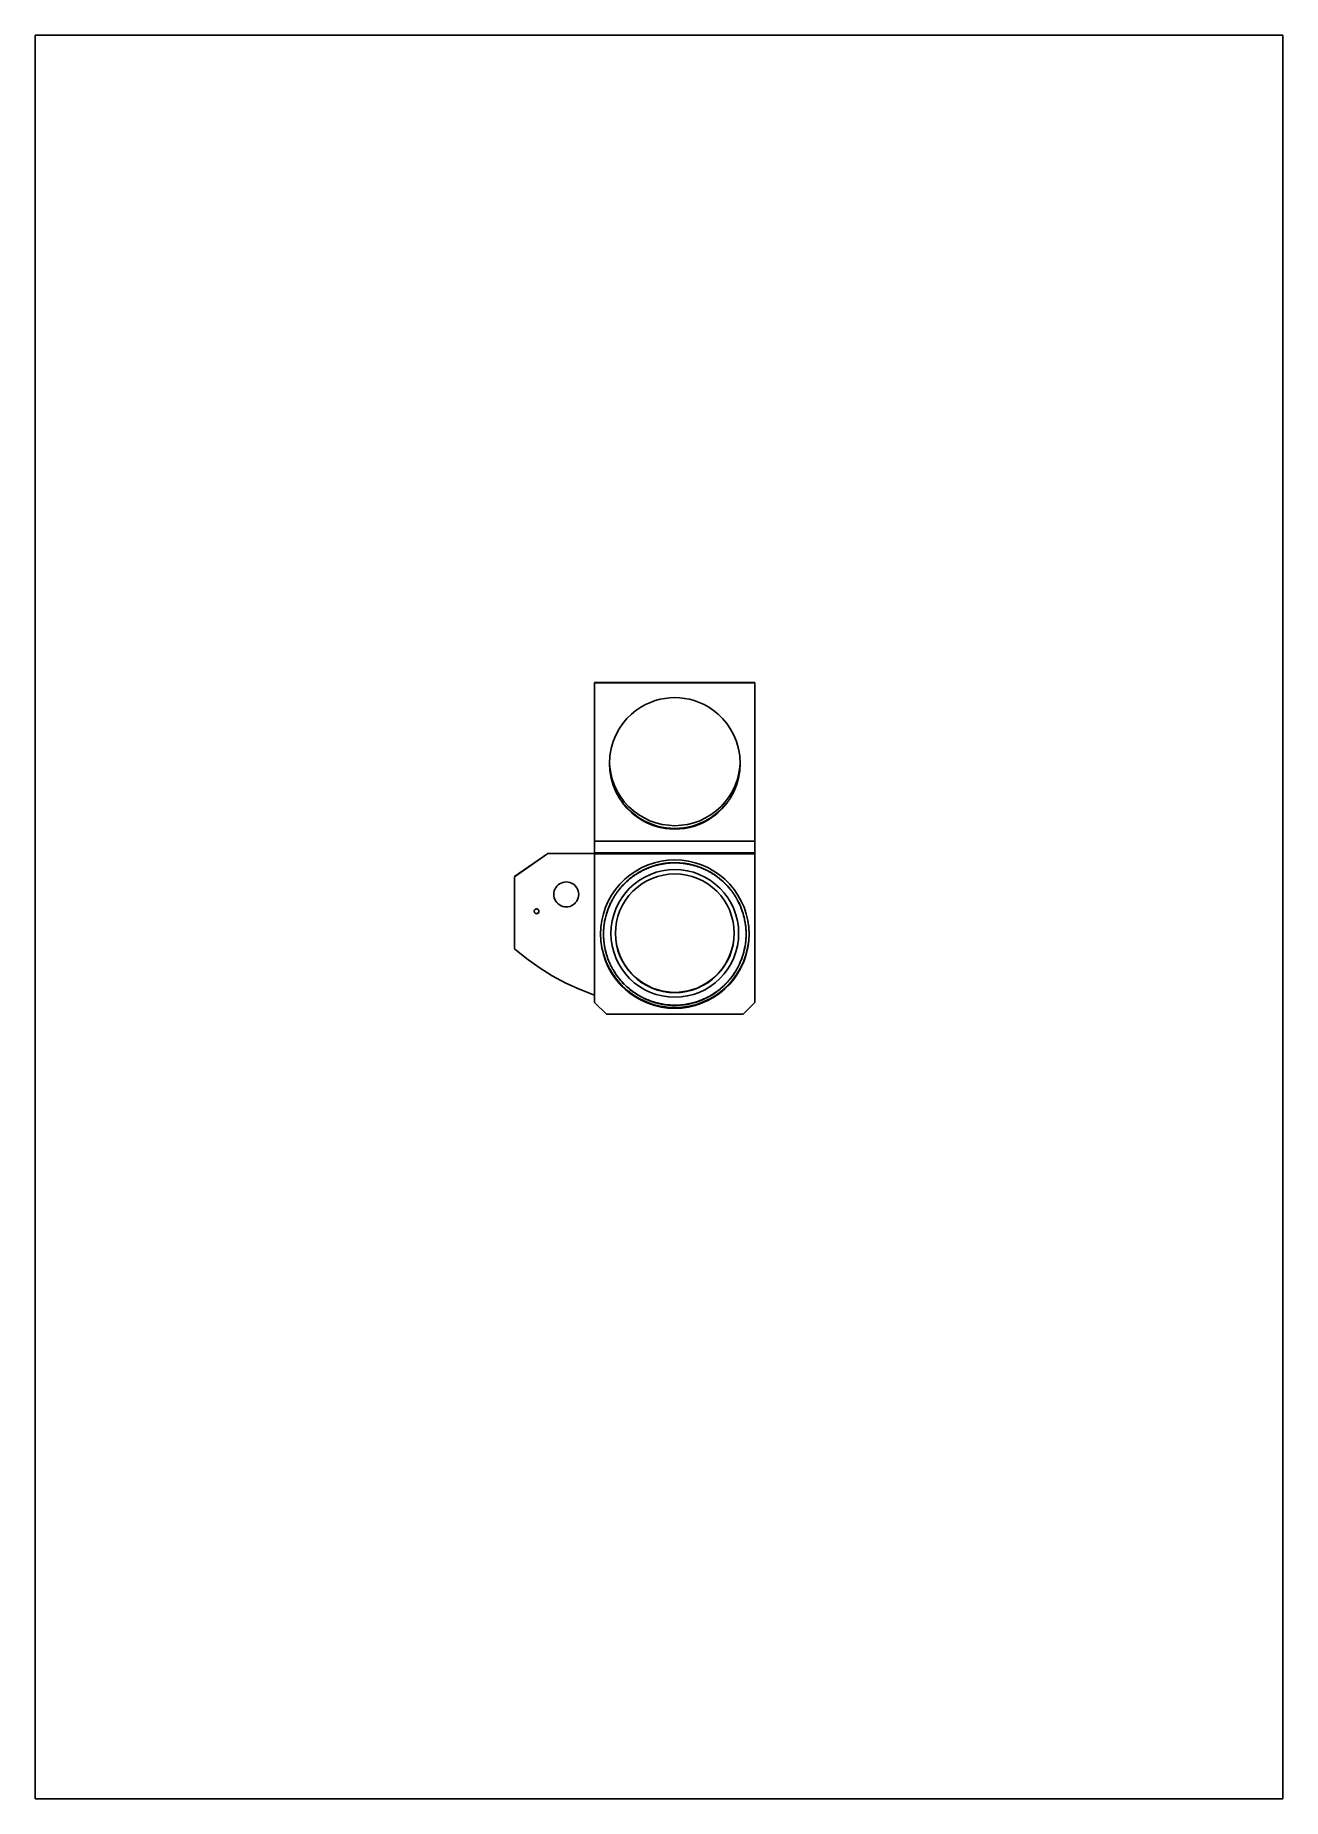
# Model space of a CAD drawing. Extents: x 0 to 210, y 0 to 297.
import ezdxf

# ---------------------------------------------------------------- set-up
doc = ezdxf.new("R2010")
doc.units = 0
doc.header["$LTSCALE"] = 19.36
doc.layers.get('0').update_dxf_attribs({"linetype": 'CONTINUOUS'})
doc.layers.add('AXES', color=7, linetype='CONTINUOUS')
doc.layers.add('FILETAGES', color=7, linetype='CONTINUOUS')

msp = doc.modelspace()

# ---------------------------------------------------------------- linework, layer by layer
at = {"color": 7, "linetype": 'CONTINUOUS'}
for p, q in [((0, 0), (0, 297)), ((0, 297), (210, 297)), ((210, 0), (210, 297)), ((94.16, 159.21), (94.16, 187.96)), ((121.16, 187.96), (94.16, 187.96)), ((121.16, 134.12), (121.16, 187.96)), ((117.03, 168.58), (116.4, 167.65)), ((121.16, 161.28), (94.16, 161.28)), ((121.16, 159.3), (94.16, 159.3)), ((94.16, 134.12), (94.16, 159.12)), ((121.16, 159.12), (94.16, 159.12)), ((94.16, 134.12), (96.16, 132.12)), ((119.16, 132.12), (121.16, 134.12)), ((119.16, 132.12), (96.16, 132.12)), ((0, 0), (210, 0))]:
    msp.add_line(p, q, dxfattribs=at)
for points in [[(96.66, 174.37), (96.73, 175.63), (96.94, 176.86), (97.28, 178.04), (97.74, 179.14), (98.29, 180.17), (98.92, 181.09), (99.61, 181.92), (100.35, 182.64), (101.12, 183.28), (101.92, 183.82), (102.73, 184.27), (103.55, 184.64), (104.38, 184.94), (105.2, 185.16), (106.02, 185.32), (106.84, 185.41), (107.66, 185.44)], [(107.66, 185.44), (108.48, 185.41), (109.3, 185.32), (110.12, 185.16), (110.94, 184.94), (111.77, 184.64), (112.59, 184.27), (113.4, 183.82), (114.2, 183.28), (114.97, 182.64), (115.71, 181.91), (116.41, 181.09), (117.04, 180.16), (117.59, 179.14), (118.04, 178.03), (118.38, 176.85), (118.59, 175.62), (118.66, 174.37)], [(98.92, 167.66), (98.29, 168.58), (97.73, 169.6), (97.28, 170.71), (96.94, 171.89), (96.73, 173.12), (96.66, 174.37)], [(118.66, 174.37), (118.59, 173.11), (118.38, 171.89), (118.04, 170.71), (117.59, 169.6), (117.03, 168.58)], [(107.66, 163.3), (106.84, 163.33), (106.02, 163.42), (105.2, 163.58), (104.38, 163.8), (103.56, 164.1), (102.74, 164.47), (101.92, 164.92), (101.12, 165.47), (100.35, 166.1), (99.61, 166.83), (98.92, 167.66)], [(116.4, 167.65), (115.71, 166.83), (114.97, 166.1), (114.2, 165.47), (113.4, 164.93), (112.59, 164.47), (111.77, 164.1), (110.95, 163.8), (110.12, 163.58), (109.3, 163.42), (108.48, 163.33), (107.66, 163.3)], [(97.67, 145.76), (97.73, 144.72), (97.92, 143.6), (98.23, 142.53), (98.64, 141.53), (99.14, 140.61), (99.71, 139.77), (100.34, 139.02), (101.01, 138.36), (101.71, 137.79), (102.43, 137.3), (103.17, 136.88), (103.92, 136.54), (104.67, 136.27), (105.42, 136.07), (106.17, 135.93), (106.91, 135.84), (107.66, 135.81)], [(107.66, 135.81), (108.41, 135.84), (109.15, 135.93), (109.9, 136.07), (110.65, 136.27), (111.4, 136.54), (112.15, 136.88), (112.89, 137.3), (113.61, 137.79), (114.32, 138.37), (114.99, 139.03), (115.62, 139.78), (116.19, 140.62), (116.69, 141.54), (117.1, 142.55), (117.41, 143.62), (117.6, 144.74), (117.65, 145.76)]]:
    msp.add_lwpolyline(points, dxfattribs=at)
at = {"layer": 'AXES', "color": 7, "linetype": 'CONTINUOUS'}
for p, q in [((94.16, 187.96), (94.16, 188.02)), ((121.16, 188.02), (94.16, 188.02)), ((121.16, 187.96), (121.16, 188.02)), ((116.64, 168.03), (116.66, 168.05)), ((86.26, 159.22), (80.66, 155.3)), ((86.26, 159.2), (80.66, 155.28)), ((86.26, 159.2), (86.26, 159.22)), ((94.16, 159.22), (86.26, 159.22)), ((94.16, 159.2), (86.26, 159.2)), ((94.16, 159.12), (94.16, 159.18)), ((80.66, 155.28), (80.66, 143.15))]:
    msp.add_line(p, q, dxfattribs=at)
for points in [[(99.16, 167.91), (98.52, 168.77), (97.96, 169.7), (97.5, 170.67), (97.14, 171.69), (96.87, 172.74), (96.71, 173.81), (96.69, 174.37)], [(118.64, 174.37), (118.61, 173.81), (118.45, 172.74), (118.19, 171.69), (117.82, 170.67), (117.36, 169.7), (116.81, 168.77)], [(107.66, 163.31), (106.94, 163.33), (106.22, 163.41), (105.48, 163.53), (104.75, 163.71), (104.05, 163.92), (103.38, 164.19), (102.74, 164.49), (102.13, 164.82), (101.56, 165.18), (101.03, 165.55), (100.55, 165.94), (100.13, 166.33), (99.76, 166.69), (99.45, 167.03), (99.19, 167.33), (98.99, 167.58), (98.84, 167.79), (98.74, 167.93), (98.68, 168.02), (98.66, 168.05)], [(98.66, 168.05), (98.68, 168.03), (98.84, 167.81)], [(98.84, 167.81), (98.99, 167.62), (99.19, 167.37), (99.45, 167.08), (99.75, 166.75), (100.12, 166.4), (100.54, 166.02), (101.02, 165.64), (101.55, 165.27), (102.12, 164.92), (102.73, 164.59), (103.38, 164.29), (104.06, 164.03), (104.76, 163.82), (105.49, 163.65), (106.22, 163.52), (106.95, 163.45), (107.66, 163.43)], [(107.66, 163.88), (106.58, 163.94), (105.52, 164.1), (104.47, 164.36), (103.45, 164.72), (102.48, 165.18), (101.55, 165.74), (100.68, 166.38), (99.88, 167.11), (99.16, 167.91)], [(116.81, 168.77), (116.16, 167.91), (115.44, 167.11), (114.64, 166.38), (113.77, 165.74), (112.85, 165.18), (111.87, 164.72), (110.85, 164.36), (109.81, 164.1), (108.74, 163.94), (107.66, 163.88)], [(116.66, 168.05), (116.64, 168.02), (116.58, 167.93), (116.48, 167.79), (116.33, 167.59), (116.13, 167.33), (115.88, 167.03), (115.57, 166.7), (115.2, 166.33), (114.78, 165.95), (114.3, 165.56), (113.78, 165.18), (113.2, 164.82), (112.59, 164.49), (111.94, 164.19), (111.27, 163.92), (110.56, 163.7), (109.84, 163.53), (109.1, 163.41), (108.38, 163.33), (107.66, 163.31)], [(107.66, 163.43), (108.38, 163.45), (109.11, 163.53), (109.84, 163.65), (110.57, 163.82), (111.27, 164.03), (111.94, 164.29), (112.59, 164.59), (113.2, 164.91), (113.77, 165.27), (114.29, 165.64), (114.77, 166.02), (115.2, 166.39), (115.56, 166.75), (115.87, 167.08), (116.13, 167.37), (116.33, 167.62), (116.48, 167.81), (116.64, 168.03)], [(107.66, 158.12), (106.5, 158.06), (105.36, 157.9), (104.24, 157.64), (103.15, 157.27), (102.09, 156.81), (101.08, 156.24), (100.13, 155.59), (99.24, 154.85), (98.42, 154.04), (97.69, 153.15), (97.03, 152.2), (96.47, 151.19), (96.01, 150.13), (95.64, 149.04), (95.37, 147.91), (95.21, 146.77), (95.16, 145.62)], [(120.16, 145.62), (120.11, 146.77), (119.95, 147.91), (119.68, 149.04), (119.32, 150.13), (118.85, 151.19), (118.29, 152.2), (117.64, 153.15), (116.9, 154.04), (116.08, 154.85), (115.19, 155.59), (114.24, 156.24), (113.23, 156.81), (112.18, 157.27), (111.08, 157.64), (109.96, 157.9), (108.82, 158.06), (107.66, 158.12)], [(107.66, 156.49), (106.6, 156.44), (105.56, 156.28), (104.54, 156.03), (103.55, 155.67), (102.59, 155.22), (101.69, 154.68), (100.84, 154.05), (100.06, 153.34), (99.35, 152.56), (98.72, 151.71), (98.18, 150.81), (97.73, 149.85), (97.37, 148.86), (97.12, 147.84), (96.96, 146.79), (96.91, 145.74)], [(107.66, 155.76), (106.68, 155.71), (105.71, 155.57), (104.76, 155.33), (103.83, 155), (102.95, 154.58), (102.11, 154.07), (101.32, 153.49), (100.59, 152.83), (99.93, 152.1), (99.35, 151.31), (98.84, 150.47), (98.42, 149.59), (98.09, 148.66), (97.85, 147.71), (97.71, 146.74), (97.66, 145.76)], [(118.41, 145.74), (118.36, 146.79), (118.2, 147.84), (117.95, 148.86), (117.59, 149.85), (117.14, 150.81), (116.6, 151.71), (115.97, 152.56), (115.26, 153.34), (114.48, 154.05), (113.63, 154.68), (112.73, 155.22), (111.78, 155.67), (110.78, 156.03), (109.76, 156.28), (108.72, 156.44), (107.66, 156.49)], [(117.66, 145.76), (117.61, 146.74), (117.47, 147.71), (117.23, 148.66), (116.9, 149.59), (116.48, 150.47), (115.98, 151.31), (115.39, 152.1), (114.73, 152.83), (114, 153.49), (113.22, 154.07), (112.38, 154.58), (111.49, 155), (110.56, 155.33), (109.61, 155.57), (108.65, 155.71), (107.66, 155.76)], [(91.49, 152.3), (91.46, 152.61), (91.4, 152.89), (91.3, 153.18), (91.15, 153.44), (90.97, 153.68), (90.76, 153.89), (90.52, 154.07), (90.26, 154.21), (89.98, 154.32), (89.69, 154.38), (89.39, 154.4), (89.09, 154.38), (88.79, 154.32), (88.51, 154.21), (88.25, 154.07), (88.01, 153.89), (87.8, 153.68), (87.62, 153.44), (87.48, 153.18), (87.37, 152.89), (87.31, 152.61), (87.29, 152.3)], [(87.29, 152.3), (87.31, 152), (87.37, 151.71), (87.48, 151.43), (87.62, 151.17), (87.8, 150.93), (88.01, 150.72), (88.25, 150.54), (88.51, 150.39), (88.79, 150.29), (89.09, 150.22), (89.39, 150.2), (89.69, 150.22), (89.98, 150.29), (90.26, 150.39), (90.52, 150.54), (90.76, 150.72), (90.97, 150.93), (91.15, 151.17), (91.3, 151.43), (91.4, 151.71), (91.46, 152), (91.49, 152.3)], [(84.79, 149.46), (84.78, 149.55), (84.75, 149.64), (84.7, 149.71), (84.64, 149.78), (84.56, 149.82), (84.48, 149.85), (84.39, 149.86), (84.3, 149.85), (84.21, 149.82), (84.14, 149.78), (84.07, 149.71), (84.03, 149.64), (84, 149.55), (83.99, 149.46)], [(83.99, 149.46), (84, 149.37), (84.03, 149.29), (84.07, 149.21), (84.14, 149.15), (84.21, 149.1), (84.3, 149.07), (84.39, 149.06), (84.48, 149.07), (84.56, 149.1), (84.64, 149.15), (84.7, 149.21), (84.75, 149.29), (84.78, 149.37), (84.79, 149.49)], [(84.3, 149.1), (84.39, 149.09), (84.48, 149.1)], [(84.48, 149.1), (84.56, 149.13), (84.64, 149.17), (84.7, 149.24), (84.75, 149.31), (84.78, 149.4)], [(95.16, 145.62), (95.21, 144.46), (95.37, 143.32), (95.64, 142.2), (96.01, 141.1), (96.47, 140.04), (97.03, 139.04), (97.69, 138.08), (98.42, 137.2), (99.24, 136.38), (100.13, 135.64), (101.08, 134.99), (102.09, 134.43), (103.15, 133.96), (104.24, 133.59), (105.36, 133.33), (106.5, 133.17), (107.66, 133.12)], [(95.17, 145.62), (95.22, 144.52), (95.4, 143.3), (95.7, 142.11), (96.11, 140.96), (96.64, 139.85), (97.27, 138.8), (98, 137.81), (98.82, 136.9), (99.73, 136.08), (100.72, 135.35), (101.77, 134.72), (102.88, 134.19), (104.03, 133.78), (105.22, 133.48), (106.43, 133.3), (107.66, 133.24)], [(96.91, 145.74), (96.96, 144.69), (97.12, 143.64), (97.37, 142.62), (97.73, 141.63), (98.18, 140.67), (98.72, 139.77), (99.35, 138.92), (100.06, 138.14), (100.84, 137.43), (101.69, 136.8), (102.59, 136.26), (103.55, 135.81), (104.54, 135.45), (105.56, 135.2), (106.6, 135.04), (107.66, 134.99)], [(97.66, 145.76), (97.71, 144.78), (97.85, 143.81), (98.09, 142.86), (98.42, 141.93), (98.84, 141.05), (99.35, 140.2), (99.93, 139.42), (100.59, 138.69), (101.32, 138.03), (102.11, 137.44), (102.95, 136.94), (103.83, 136.52), (104.76, 136.19), (105.71, 135.95), (106.68, 135.81), (107.66, 135.76)], [(107.66, 135.76), (108.65, 135.81), (109.61, 135.95), (110.56, 136.19), (111.49, 136.52), (112.38, 136.94), (113.22, 137.44), (114, 138.03), (114.73, 138.69), (115.39, 139.42), (115.98, 140.2), (116.48, 141.05), (116.9, 141.93), (117.23, 142.86), (117.47, 143.81), (117.61, 144.78), (117.66, 145.76)], [(107.66, 134.99), (108.72, 135.04), (109.76, 135.2), (110.78, 135.45), (111.78, 135.81), (112.73, 136.26), (113.63, 136.8), (114.48, 137.43), (115.26, 138.14), (115.97, 138.92), (116.6, 139.77), (117.14, 140.67), (117.59, 141.63), (117.95, 142.62), (118.2, 143.64), (118.36, 144.69), (118.41, 145.74)], [(107.66, 133.24), (108.89, 133.3), (110.1, 133.48), (111.29, 133.78), (112.44, 134.19), (113.55, 134.72), (114.61, 135.35), (115.59, 136.08), (116.5, 136.9), (117.32, 137.81), (118.05, 138.8), (118.68, 139.85), (119.21, 140.96), (119.62, 142.11), (119.92, 143.3), (120.1, 144.52), (120.16, 145.62)], [(107.66, 133.12), (108.82, 133.17), (109.96, 133.33), (111.08, 133.59), (112.18, 133.96), (113.23, 134.43), (114.24, 134.99), (115.19, 135.64), (116.08, 136.38), (116.9, 137.2), (117.64, 138.08), (118.29, 139.04), (118.85, 140.04), (119.32, 141.1), (119.68, 142.2), (119.95, 143.32), (120.11, 144.46), (120.16, 145.62)], [(80.66, 143.15), (82.69, 141.49), (84.82, 139.97), (87.04, 138.59), (89.34, 137.35), (91.72, 136.27), (94.16, 135.33)]]:
    msp.add_lwpolyline(points, dxfattribs=at)
at = {"layer": 'FILETAGES', "color": 7, "linetype": 'CONTINUOUS'}
for p, q in [((105.53, 157.45), (105.44, 157.44)), ((106.13, 157.52), (106.04, 157.51)), ((106.21, 157.53), (106.13, 157.52)), ((106.29, 157.54), (106.21, 157.53)), ((107.45, 157.61), (107.38, 157.61)), ((107.54, 157.62), (107.45, 157.61)), ((107.62, 157.62), (107.54, 157.62)), ((107.7, 157.62), (107.62, 157.62)), ((107.78, 157.62), (107.7, 157.62)), ((107.87, 157.61), (107.78, 157.62)), ((107.94, 157.61), (107.87, 157.61)), ((109.12, 157.53), (109.03, 157.54)), ((109.2, 157.52), (109.12, 157.53)), ((109.28, 157.51), (109.2, 157.52)), ((109.75, 157.46), (109.66, 157.48)), ((102.24, 156.32), (102.17, 156.28)), ((102.33, 156.37), (102.24, 156.32)), ((102.41, 156.44), (102.32, 156.39)), ((102.41, 156.41), (102.33, 156.37)), ((102.77, 156.6), (102.69, 156.57)), ((102.77, 156.57), (102.69, 156.54)), ((103.46, 156.89), (103.38, 156.86)), ((103.85, 157.02), (103.77, 157)), ((103.94, 157.05), (103.85, 157.02)), ((104.02, 157.08), (103.94, 157.05)), ((104.56, 157.21), (104.46, 157.18)), ((104.63, 157.23), (104.56, 157.21)), ((104.71, 157.25), (104.63, 157.23)), ((104.79, 157.27), (104.71, 157.25)), ((110.14, 157.39), (110.06, 157.4)), ((110.47, 157.28), (110.42, 157.29)), ((110.74, 157.21), (110.66, 157.23)), ((110.82, 157.19), (110.74, 157.21)), ((111.71, 156.94), (111.63, 156.97)), ((111.79, 156.91), (111.71, 156.94)), ((111.87, 156.89), (111.79, 156.91)), ((111.94, 156.86), (111.87, 156.89)), ((112.88, 156.45), (112.8, 156.49)), ((112.88, 156.42), (112.8, 156.46)), ((112.97, 156.38), (112.88, 156.42)), ((113.04, 156.34), (112.97, 156.38)), ((97.26, 151.63), (97.22, 151.56)), ((97.26, 151.6), (97.22, 151.53)), ((97.66, 152.27), (97.61, 152.2)), ((97.66, 152.24), (97.61, 152.17)), ((97.7, 152.31), (97.66, 152.24)), ((97.74, 152.37), (97.7, 152.31)), ((97.79, 152.44), (97.74, 152.37)), ((97.84, 152.51), (97.79, 152.44)), ((98.17, 152.98), (98.11, 152.92)), ((98.22, 153.05), (98.17, 152.98)), ((98.27, 153.12), (98.22, 153.05)), ((98.32, 153.18), (98.27, 153.12)), ((98.37, 153.21), (98.32, 153.15)), ((98.99, 153.94), (98.94, 153.88)), ((116.3, 153.97), (116.23, 154.04)), ((116.57, 153.69), (116.51, 153.75)), ((116.93, 153.24), (116.88, 153.3)), ((116.98, 153.17), (116.93, 153.24)), ((117, 153.15), (116.98, 153.17)), ((117.05, 153.12), (117, 153.18)), ((117.3, 152.79), (117.25, 152.86)), ((117.36, 152.71), (117.3, 152.79)), ((117.41, 152.64), (117.36, 152.71)), ((117.46, 152.55), (117.41, 152.61)), ((117.51, 152.48), (117.46, 152.55)), ((117.55, 152.41), (117.51, 152.48)), ((117.57, 152.41), (117.53, 152.48)), ((117.6, 152.34), (117.55, 152.41)), ((117.62, 152.34), (117.57, 152.41)), ((117.65, 152.27), (117.6, 152.34)), ((117.67, 152.27), (117.62, 152.34)), ((117.71, 152.2), (117.67, 152.27)), ((97.07, 151.29), (97.03, 151.2)), ((118.23, 151.32), (118.19, 151.4)), ((118.23, 151.3), (118.19, 151.37)), ((119.09, 149.27), (119.07, 149.32)), ((95.67, 146), (95.66, 145.89)), ((95.66, 145.92), (95.66, 145.8)), ((95.66, 145.83), (95.66, 145.76)), ((95.66, 145.79), (95.66, 145.68)), ((95.66, 145.71), (95.66, 145.65)), ((95.66, 145.67), (95.66, 145.57)), ((95.66, 145.62), (95.66, 145.51)), ((95.66, 145.54), (95.66, 145.42)), ((95.68, 146.25), (95.67, 146.14)), ((95.67, 146.17), (95.67, 146.06)), ((95.67, 146.09), (95.67, 145.97)), ((95.69, 146.51), (95.68, 146.37)), ((95.69, 146.38), (95.68, 146.32)), ((95.68, 146.37), (95.68, 146.23)), ((95.7, 146.62), (95.69, 146.5)), ((95.71, 146.71), (95.7, 146.59)), ((95.72, 146.83), (95.71, 146.68)), ((95.74, 146.97), (95.72, 146.84)), ((95.73, 146.91), (95.72, 146.76)), ((95.75, 147.1), (95.74, 147.03)), ((95.74, 147.06), (95.74, 146.94)), ((95.76, 147.18), (95.75, 147.07)), ((95.77, 147.27), (95.76, 147.15)), ((119.49, 147.65), (119.47, 147.78)), ((119.5, 147.57), (119.49, 147.69)), ((119.52, 147.48), (119.51, 147.57)), ((119.55, 147.24), (119.54, 147.36)), ((119.56, 147.21), (119.55, 147.27)), ((119.57, 147.06), (119.55, 147.24)), ((119.58, 147.08), (119.57, 147.12)), ((119.59, 146.89), (119.58, 147.08)), ((119.64, 146.34), (119.63, 146.46)), ((119.65, 146.14), (119.65, 146.25)), ((119.65, 146.05), (119.65, 146.17)), ((119.65, 146.01), (119.65, 146.08)), ((119.66, 145.94), (119.65, 146.04)), ((119.66, 145.89), (119.66, 145.97)), ((119.66, 145.81), (119.66, 145.92)), ((119.66, 145.73), (119.66, 145.84)), ((119.66, 145.65), (119.66, 145.76)), ((119.66, 145.59), (119.66, 145.69)), ((119.66, 145.52), (119.66, 145.62)), ((119.66, 145.47), (119.66, 145.55)), ((95.66, 145.45), (95.66, 145.34)), ((95.66, 145.39), (95.67, 145.3)), ((95.67, 145.31), (95.67, 145.18)), ((95.67, 145.3), (95.67, 145.22)), ((95.67, 145.21), (95.67, 145.09)), ((95.67, 145.12), (95.68, 145.01)), ((95.68, 145.04), (95.68, 144.92)), ((95.68, 144.95), (95.69, 144.8)), ((95.69, 144.83), (95.7, 144.71)), ((95.7, 144.74), (95.71, 144.59)), ((95.71, 144.62), (95.72, 144.46)), ((95.72, 144.49), (95.73, 144.35)), ((95.73, 144.38), (95.73, 144.31)), ((95.73, 144.34), (95.74, 144.26)), ((95.74, 144.29), (95.75, 144.18)), ((95.75, 144.21), (95.75, 144.14)), ((95.75, 144.17), (95.76, 144.06)), ((95.76, 144.09), (95.77, 144)), ((95.77, 144.03), (95.78, 143.93)), ((119.55, 144), (119.56, 144.11)), ((119.56, 144.08), (119.57, 144.19)), ((119.57, 144.16), (119.58, 144.23)), ((119.58, 144.2), (119.59, 144.32)), ((119.59, 144.35), (119.6, 144.46)), ((119.59, 144.29), (119.59, 144.38)), ((119.6, 144.43), (119.61, 144.59)), ((119.61, 144.56), (119.62, 144.67)), ((119.62, 144.64), (119.63, 144.79)), ((119.63, 144.77), (119.64, 144.92)), ((119.64, 144.89), (119.65, 145.04)), ((119.65, 145.17), (119.66, 145.29)), ((119.65, 145.09), (119.65, 145.2)), ((119.65, 145.01), (119.65, 145.12)), ((119.66, 145.43), (119.66, 145.48)), ((119.66, 145.35), (119.66, 145.44)), ((119.66, 145.26), (119.66, 145.39)), ((96.21, 142.02), (96.24, 141.94)), ((96.24, 141.94), (96.26, 141.87)), ((96.26, 141.87), (96.29, 141.79)), ((96.29, 141.79), (96.32, 141.7)), ((96.32, 141.7), (96.35, 141.62)), ((96.35, 141.62), (96.38, 141.53)), ((96.38, 141.53), (96.41, 141.45)), ((96.41, 141.45), (96.43, 141.38)), ((97.09, 139.97), (97.13, 139.89)), ((97.09, 139.94), (97.13, 139.86)), ((118.06, 139.66), (118.1, 139.73)), ((118.06, 139.63), (118.1, 139.7)), ((118.25, 140), (118.3, 140.09)), ((119.01, 141.71), (119.03, 141.77)), ((119.03, 141.77), (119.05, 141.83)), ((119.05, 141.83), (119.07, 141.91)), ((97.61, 139.09), (97.65, 139.02)), ((97.65, 139.02), (97.7, 138.95)), ((97.7, 138.95), (97.75, 138.88)), ((97.75, 138.88), (97.8, 138.81)), ((97.91, 138.65), (97.96, 138.58)), ((97.96, 138.58), (98.02, 138.5)), ((98.02, 138.5), (98.07, 138.44)), ((98.27, 138.18), (98.32, 138.11)), ((98.27, 138.15), (98.32, 138.08)), ((98.75, 137.61), (98.81, 137.54)), ((98.99, 137.32), (99.05, 137.26)), ((99.02, 137.32), (99.09, 137.25)), ((99.05, 137.26), (99.12, 137.19)), ((99.12, 137.19), (99.18, 137.13)), ((99.18, 137.13), (99.24, 137.07)), ((99.24, 137.07), (99.3, 137.01)), ((99.3, 137.01), (99.36, 136.95)), ((115.96, 136.95), (116.02, 137.01)), ((116.14, 137.13), (116.2, 137.19)), ((116.27, 137.26), (116.33, 137.32)), ((116.29, 136.6), (116.35, 136.66)), ((116.33, 137.35), (116.39, 137.41)), ((116.35, 136.66), (116.41, 136.72)), ((116.41, 136.72), (116.47, 136.78)), ((117, 138.11), (117.05, 138.17)), ((117.05, 138.17), (117.1, 138.24)), ((117.08, 138.18), (117.13, 138.25)), ((117.1, 138.24), (117.16, 138.31)), ((117.16, 138.31), (117.21, 138.38)), ((117.33, 138.54), (117.38, 138.61)), ((117.38, 138.61), (117.43, 138.68)), ((117.43, 138.68), (117.48, 138.75)), ((117.67, 139.02), (117.71, 139.09)), ((102.45, 134.84), (102.52, 134.8)), ((102.45, 134.81), (102.52, 134.77)), ((103.38, 134.44), (103.46, 134.41)), ((103.46, 134.41), (103.54, 134.38)), ((103.5, 134.36), (103.58, 134.33)), ((103.54, 134.38), (103.62, 134.35)), ((103.62, 134.35), (103.7, 134.32)), ((105.18, 133.91), (105.26, 133.89)), ((105.57, 133.83), (105.66, 133.81)), ((109.8, 133.84), (109.88, 133.85)), ((111.3, 134.21), (111.38, 134.24)), ((111.38, 134.24), (111.47, 134.27)), ((111.47, 134.27), (111.55, 134.29)), ((111.86, 134.41), (111.94, 134.44)), ((111.86, 134.38), (111.94, 134.41)), ((112.56, 134.69), (112.63, 134.72)), ((112.56, 134.66), (112.63, 134.69)), ((112.91, 134.86), (113, 134.9))]:
    msp.add_line(p, q, dxfattribs=at)
for points in [[(105.53, 157.42), (105.44, 157.41), (105.32, 157.39), (105.24, 157.37), (105.12, 157.34), (105.03, 157.32), (104.9, 157.29)], [(105.44, 157.44), (105.36, 157.42), (105.32, 157.42), (105.24, 157.4), (105.18, 157.39)], [(106.04, 157.54), (105.96, 157.52), (105.87, 157.51), (105.79, 157.5), (105.71, 157.49), (105.62, 157.47), (105.53, 157.45)], [(106.04, 157.51), (105.96, 157.49), (105.87, 157.48), (105.79, 157.47), (105.71, 157.46), (105.62, 157.44), (105.53, 157.42)], [(107.66, 157.65), (107.41, 157.64), (107.16, 157.64), (106.87, 157.62), (106.62, 157.6), (106.32, 157.57), (106.04, 157.54)], [(107.38, 157.61), (107.22, 157.61), (107.05, 157.6), (106.84, 157.59), (106.67, 157.58), (106.51, 157.56), (106.29, 157.54)], [(109.28, 157.54), (109.03, 157.57), (108.78, 157.59), (108.49, 157.62), (108.24, 157.63), (107.95, 157.64), (107.66, 157.65)], [(109.03, 157.54), (108.86, 157.56), (108.69, 157.57), (108.49, 157.59), (108.32, 157.6), (108.15, 157.61), (107.94, 157.61)], [(109.66, 157.48), (109.58, 157.49), (109.5, 157.5), (109.45, 157.51), (109.37, 157.52), (109.28, 157.54)], [(109.8, 157.42), (109.71, 157.44), (109.63, 157.45), (109.55, 157.47), (109.47, 157.48), (109.38, 157.49), (109.28, 157.51)], [(110.06, 157.4), (109.98, 157.42), (109.94, 157.43), (109.85, 157.44), (109.75, 157.46)], [(110.42, 157.29), (110.34, 157.31), (110.22, 157.34), (110.13, 157.36), (110.01, 157.38), (109.93, 157.4), (109.8, 157.42)], [(100.61, 155.35), (100.41, 155.2), (100.21, 155.05), (99.98, 154.87), (99.79, 154.7), (99.57, 154.51), (99.36, 154.31)], [(100.61, 155.32), (100.41, 155.17), (100.21, 155.02), (99.98, 154.84), (99.79, 154.67), (99.57, 154.48), (99.36, 154.28)], [(101.99, 156.22), (101.77, 156.1), (101.55, 155.97), (101.3, 155.82), (101.09, 155.68), (100.84, 155.52), (100.61, 155.35)], [(100.7, 155.39), (100.67, 155.37), (100.61, 155.32)], [(101.29, 155.79), (101.22, 155.74), (101.11, 155.67), (101.01, 155.6), (100.9, 155.53), (100.8, 155.46), (100.7, 155.39)], [(101.99, 156.19), (101.87, 156.13), (101.77, 156.07), (101.66, 156.01), (101.55, 155.94), (101.44, 155.88), (101.29, 155.79)], [(102.32, 156.39), (102.25, 156.36), (102.17, 156.32), (102.14, 156.3), (102.06, 156.26), (101.99, 156.22)], [(102.17, 156.28), (102.09, 156.25), (102.06, 156.23), (101.99, 156.19)], [(102.69, 156.57), (102.61, 156.53), (102.58, 156.52), (102.5, 156.48), (102.41, 156.44)], [(102.69, 156.54), (102.61, 156.5), (102.58, 156.49), (102.5, 156.45), (102.41, 156.41)], [(104.02, 157.05), (103.82, 156.98), (103.62, 156.92), (103.42, 156.84), (103.19, 156.75), (103, 156.67), (102.77, 156.57)], [(103.38, 156.86), (103.3, 156.83), (103.18, 156.78), (103.11, 156.75), (102.99, 156.7), (102.87, 156.65), (102.77, 156.6)], [(103.58, 156.93), (103.54, 156.92), (103.46, 156.89)], [(103.77, 157), (103.69, 156.97), (103.65, 156.96), (103.58, 156.93)], [(104.54, 157.23), (104.46, 157.21), (104.38, 157.19), (104.29, 157.16), (104.21, 157.14), (104.13, 157.12), (104.02, 157.08)], [(104.46, 157.18), (104.38, 157.16), (104.3, 157.13), (104.22, 157.11), (104.14, 157.09), (104.02, 157.05)], [(105.18, 157.39), (105.1, 157.37), (104.98, 157.34), (104.89, 157.32), (104.77, 157.29), (104.65, 157.26), (104.54, 157.23)], [(104.9, 157.29), (104.86, 157.28), (104.79, 157.27)], [(110.79, 157.23), (110.7, 157.25), (110.58, 157.28), (110.5, 157.3), (110.38, 157.33), (110.26, 157.36), (110.14, 157.39)], [(110.66, 157.23), (110.58, 157.26), (110.54, 157.27), (110.47, 157.28)], [(111.3, 157.08), (111.22, 157.1), (111.14, 157.13), (111.06, 157.15), (110.98, 157.18), (110.9, 157.2), (110.79, 157.23)], [(111.3, 157.05), (111.26, 157.06), (111.18, 157.09), (111.1, 157.11), (111.02, 157.14), (110.94, 157.16), (110.82, 157.19)], [(111.43, 157.04), (111.39, 157.05), (111.3, 157.08)], [(112.56, 156.57), (112.36, 156.66), (112.17, 156.74), (111.97, 156.81), (111.74, 156.9), (111.54, 156.97), (111.3, 157.05)], [(111.63, 156.97), (111.55, 157), (111.51, 157.01), (111.43, 157.04)], [(112.56, 156.6), (112.48, 156.64), (112.36, 156.69), (112.29, 156.72), (112.17, 156.77), (112.05, 156.81), (111.94, 156.86)], [(112.8, 156.49), (112.72, 156.53), (112.69, 156.54), (112.61, 156.58), (112.56, 156.6)], [(112.8, 156.46), (112.72, 156.5), (112.69, 156.51), (112.61, 156.55), (112.56, 156.57)], [(113.34, 156.22), (113.26, 156.26), (113.19, 156.3), (113.11, 156.34), (113.04, 156.37), (112.96, 156.41), (112.88, 156.45)], [(113.23, 156.25), (113.15, 156.29), (113.11, 156.31), (113.04, 156.34)], [(113.34, 156.19), (113.3, 156.21), (113.23, 156.25)], [(114.71, 155.35), (114.51, 155.5), (114.3, 155.64), (114.06, 155.8), (113.84, 155.93), (113.59, 156.08), (113.34, 156.22)], [(114.03, 155.79), (113.92, 155.85), (113.82, 155.92), (113.71, 155.98), (113.6, 156.04), (113.49, 156.11), (113.34, 156.19)], [(114.71, 155.32), (114.61, 155.4), (114.51, 155.47), (114.41, 155.54), (114.27, 155.63), (114.16, 155.7), (114.03, 155.79)], [(115.96, 154.31), (115.78, 154.48), (115.59, 154.65), (115.37, 154.84), (115.18, 155), (114.94, 155.18), (114.71, 155.35)], [(114.81, 155.25), (114.78, 155.28), (114.71, 155.32)], [(115.96, 154.28), (115.78, 154.45), (115.59, 154.62), (115.4, 154.79), (115.21, 154.95), (115.01, 155.1), (114.81, 155.25)], [(97.22, 151.56), (97.18, 151.49), (97.16, 151.45), (97.12, 151.38), (97.07, 151.29)], [(97.22, 151.53), (97.18, 151.46), (97.16, 151.42), (97.12, 151.35), (97.09, 151.3)], [(97.61, 152.2), (97.56, 152.13), (97.49, 152.02), (97.45, 151.95), (97.39, 151.84), (97.32, 151.73), (97.26, 151.63)], [(97.61, 152.17), (97.56, 152.1), (97.49, 151.99), (97.45, 151.92), (97.39, 151.81), (97.32, 151.71), (97.26, 151.6)], [(97.73, 152.37), (97.7, 152.34), (97.66, 152.27)], [(97.84, 152.54), (97.79, 152.47), (97.77, 152.44), (97.73, 152.37)], [(97.91, 152.64), (97.89, 152.61), (97.84, 152.54)], [(97.91, 152.61), (97.89, 152.58), (97.84, 152.51)], [(98.32, 153.15), (98.27, 153.09), (98.19, 152.99), (98.12, 152.89), (98.07, 152.82), (97.99, 152.72), (97.91, 152.61)], [(97.99, 152.75), (97.97, 152.72), (97.91, 152.64)], [(98.11, 152.92), (98.06, 152.85), (98.04, 152.82), (97.99, 152.75)], [(98.75, 153.69), (98.7, 153.62), (98.61, 153.53), (98.56, 153.47), (98.48, 153.37), (98.4, 153.27), (98.32, 153.18)], [(98.45, 153.3), (98.42, 153.27), (98.37, 153.21)], [(98.99, 153.91), (98.91, 153.82), (98.82, 153.73), (98.74, 153.64), (98.63, 153.51), (98.54, 153.42), (98.45, 153.3)], [(98.94, 153.88), (98.88, 153.82), (98.85, 153.79), (98.79, 153.73), (98.75, 153.69)], [(99.36, 154.31), (99.3, 154.25), (99.24, 154.19), (99.18, 154.14), (99.12, 154.08), (99.06, 154.02), (98.99, 153.94)], [(99.36, 154.28), (99.3, 154.22), (99.24, 154.16), (99.18, 154.11), (99.12, 154.05), (99.06, 153.99), (98.99, 153.91)], [(116.23, 154.04), (116.17, 154.1), (116.12, 154.16), (116.09, 154.19), (116.03, 154.25), (115.96, 154.31)], [(116.33, 153.91), (116.27, 153.98), (116.21, 154.04), (116.15, 154.09), (116.09, 154.15), (116.03, 154.21), (115.96, 154.28)], [(116.51, 153.75), (116.46, 153.81), (116.43, 153.84), (116.37, 153.9), (116.3, 153.97)], [(116.88, 153.3), (116.8, 153.4), (116.71, 153.49), (116.63, 153.59), (116.52, 153.71), (116.43, 153.8), (116.33, 153.91)], [(117, 153.18), (116.95, 153.25), (116.87, 153.34), (116.81, 153.41), (116.73, 153.5), (116.65, 153.6), (116.57, 153.69)], [(117.41, 152.61), (117.36, 152.68), (117.29, 152.78), (117.21, 152.88), (117.16, 152.95), (117.08, 153.05), (117, 153.15)], [(117.13, 153.02), (117.11, 153.05), (117.05, 153.12)], [(117.25, 152.86), (117.2, 152.92), (117.18, 152.96), (117.13, 153.02)], [(117.53, 152.48), (117.48, 152.55), (117.45, 152.58), (117.41, 152.64)], [(117.71, 152.17), (117.69, 152.2), (117.65, 152.27)], [(118.06, 151.63), (118.02, 151.71), (117.95, 151.81), (117.91, 151.89), (117.85, 151.99), (117.78, 152.1), (117.71, 152.2)], [(118.06, 151.6), (118.02, 151.68), (117.95, 151.78), (117.91, 151.86), (117.85, 151.96), (117.78, 152.07), (117.71, 152.17)], [(118.19, 151.4), (118.15, 151.47), (118.13, 151.51), (118.09, 151.58), (118.06, 151.63)], [(118.19, 151.37), (118.15, 151.44), (118.13, 151.48), (118.09, 151.55), (118.06, 151.6)], [(96.25, 149.32), (96.15, 149), (96.05, 148.64), (95.97, 148.32), (95.89, 147.95), (95.83, 147.62), (95.77, 147.24)], [(96.25, 149.35), (96.17, 149.11), (96.1, 148.87), (96.03, 148.59), (95.97, 148.35), (95.91, 148.06), (95.85, 147.78)], [(97.09, 151.3), (96.94, 151), (96.77, 150.66), (96.64, 150.35), (96.49, 150), (96.37, 149.69), (96.25, 149.32)], [(96.85, 150.86), (96.75, 150.64), (96.65, 150.41), (96.53, 150.14), (96.44, 149.9), (96.34, 149.63), (96.25, 149.35)], [(97.03, 151.2), (96.99, 151.13), (96.95, 151.05), (96.93, 151.02), (96.89, 150.94), (96.85, 150.86)], [(118.47, 150.86), (118.43, 150.94), (118.39, 151.01), (118.36, 151.09), (118.32, 151.16), (118.28, 151.24), (118.23, 151.32)], [(119.07, 149.32), (118.97, 149.64), (118.83, 149.99), (118.71, 150.3), (118.55, 150.65), (118.41, 150.95), (118.23, 151.3)], [(119.07, 149.35), (118.99, 149.59), (118.91, 149.83), (118.8, 150.1), (118.71, 150.33), (118.59, 150.6), (118.47, 150.86)], [(119.47, 147.78), (119.42, 148.02), (119.37, 148.27), (119.3, 148.55), (119.24, 148.8), (119.16, 149.08), (119.07, 149.35)], [(119.47, 147.75), (119.42, 147.99), (119.37, 148.24), (119.31, 148.48), (119.25, 148.73), (119.17, 149.01), (119.09, 149.27)], [(95.85, 147.78), (95.84, 147.69), (95.82, 147.61), (95.81, 147.53), (95.8, 147.45), (95.78, 147.36), (95.77, 147.27)], [(119.54, 147.32), (119.53, 147.4), (119.52, 147.48), (119.5, 147.61)], [(119.59, 146.91), (119.59, 146.96), (119.58, 147)], [(119.65, 146.23), (119.64, 146.39), (119.62, 146.56), (119.61, 146.73), (119.59, 146.91)], [(119.63, 146.55), (119.62, 146.67), (119.61, 146.8)], [(95.77, 144), (95.82, 143.67), (95.88, 143.34), (95.95, 143.01), (96.03, 142.68), (96.11, 142.36), (96.21, 142.02)], [(95.8, 143.81), (95.82, 143.73), (95.82, 143.68), (95.84, 143.6)], [(95.85, 143.52), (95.9, 143.27), (95.95, 143.02), (96.02, 142.74), (96.08, 142.49), (96.16, 142.21), (96.25, 141.94)], [(119.07, 141.91), (119.17, 142.23), (119.27, 142.59), (119.35, 142.92), (119.43, 143.29), (119.49, 143.62), (119.55, 144)], [(119.07, 141.94), (119.15, 142.18), (119.22, 142.42), (119.29, 142.7), (119.35, 142.95), (119.42, 143.23), (119.47, 143.52)], [(119.47, 143.52), (119.49, 143.6), (119.5, 143.68), (119.51, 143.76)], [(119.53, 143.85), (119.54, 143.93), (119.55, 144.03)], [(96.25, 141.94), (96.33, 141.7), (96.41, 141.46), (96.52, 141.19), (96.62, 140.96), (96.73, 140.69), (96.85, 140.43)], [(96.43, 141.38), (96.52, 141.15), (96.62, 140.91), (96.72, 140.68), (96.85, 140.42), (96.96, 140.19), (97.09, 139.94)], [(96.85, 140.43), (96.89, 140.35), (96.93, 140.28), (96.97, 140.2), (97, 140.13), (97.04, 140.05), (97.09, 139.97)], [(97.13, 139.89), (97.17, 139.82), (97.19, 139.78), (97.23, 139.71), (97.26, 139.66)], [(97.13, 139.86), (97.17, 139.79), (97.19, 139.75), (97.23, 139.68), (97.26, 139.63)], [(97.26, 139.66), (97.3, 139.59), (97.37, 139.48), (97.41, 139.41), (97.48, 139.3), (97.54, 139.19), (97.61, 139.09)], [(97.26, 139.63), (97.39, 139.41), (97.54, 139.16), (97.68, 138.95), (97.85, 138.71), (98.02, 138.47), (98.19, 138.25)], [(116.47, 136.78), (116.87, 137.19), (117.27, 137.65), (117.62, 138.09), (117.98, 138.59), (118.29, 139.07), (118.6, 139.6)], [(117.13, 138.25), (117.28, 138.45), (117.46, 138.68), (117.6, 138.89), (117.76, 139.13), (117.92, 139.38), (118.06, 139.63)], [(117.71, 139.09), (117.76, 139.16), (117.83, 139.27), (117.87, 139.34), (117.94, 139.45), (118, 139.56), (118.06, 139.66)], [(118.1, 139.73), (118.14, 139.8), (118.16, 139.84), (118.2, 139.91), (118.25, 140)], [(118.1, 139.7), (118.14, 139.77), (118.16, 139.81), (118.2, 139.88), (118.23, 139.94)], [(118.23, 139.94), (118.33, 140.12), (118.44, 140.35), (118.53, 140.54), (118.64, 140.77), (118.74, 141), (118.83, 141.22)], [(118.3, 140.09), (118.34, 140.16), (118.37, 140.24), (118.39, 140.27), (118.43, 140.35), (118.47, 140.43)], [(118.47, 140.43), (118.57, 140.66), (118.68, 140.89), (118.79, 141.16), (118.88, 141.39), (118.98, 141.67), (119.07, 141.94)], [(118.83, 141.22), (118.86, 141.29), (118.89, 141.37), (118.92, 141.45), (118.94, 141.53), (118.97, 141.61), (119.01, 141.71)], [(97.8, 138.81), (97.84, 138.75), (97.87, 138.71), (97.91, 138.65)], [(98.07, 138.44), (98.12, 138.37), (98.14, 138.34), (98.19, 138.28)], [(98.19, 138.28), (98.22, 138.24), (98.27, 138.18)], [(98.19, 138.25), (98.22, 138.21), (98.27, 138.15)], [(98.32, 138.11), (98.38, 138.04), (98.46, 137.95), (98.51, 137.88), (98.59, 137.79), (98.67, 137.69), (98.75, 137.61)], [(98.32, 138.08), (98.43, 137.95), (98.54, 137.82), (98.65, 137.7), (98.76, 137.57), (98.87, 137.45), (98.99, 137.32)], [(98.53, 137.11), (98.59, 137.04), (98.68, 136.95), (98.77, 136.86), (98.84, 136.79), (98.93, 136.7), (99.04, 136.6)], [(98.81, 137.54), (98.87, 137.48), (98.89, 137.45), (98.95, 137.39), (99.02, 137.32)], [(99.09, 137.25), (99.15, 137.19), (99.21, 137.13), (99.24, 137.1), (99.3, 137.04), (99.36, 136.98)], [(99.36, 136.98), (99.54, 136.81), (99.73, 136.64), (99.95, 136.45), (100.15, 136.29), (100.38, 136.11), (100.61, 135.94)], [(99.36, 136.95), (99.54, 136.78), (99.73, 136.61), (99.92, 136.45), (100.11, 136.29), (100.31, 136.13), (100.51, 135.98)], [(114.71, 135.94), (114.92, 136.09), (115.12, 136.24), (115.34, 136.43), (115.53, 136.59), (115.75, 136.78), (115.96, 136.98)], [(114.71, 135.91), (114.92, 136.06), (115.12, 136.21), (115.34, 136.4), (115.53, 136.56), (115.75, 136.75), (115.96, 136.95)], [(115.96, 136.98), (116.02, 137.04), (116.08, 137.1), (116.14, 137.16), (116.2, 137.22), (116.26, 137.28), (116.33, 137.35)], [(116.02, 137.01), (116.08, 137.07), (116.14, 137.13)], [(116.2, 137.19), (116.23, 137.22), (116.27, 137.26)], [(116.33, 137.32), (116.44, 137.44), (116.56, 137.56), (116.67, 137.69), (116.78, 137.81), (116.89, 137.94), (117, 138.08)], [(116.39, 137.41), (116.44, 137.47), (116.47, 137.5), (116.53, 137.56), (116.57, 137.61)], [(116.57, 137.61), (116.63, 137.67), (116.71, 137.76), (116.76, 137.83), (116.84, 137.92), (116.93, 138.02), (117, 138.11)], [(117, 138.08), (117.03, 138.11), (117.08, 138.18)], [(117.21, 138.38), (117.26, 138.44), (117.28, 138.48), (117.33, 138.54)], [(117.48, 138.75), (117.53, 138.82), (117.55, 138.85), (117.6, 138.92)], [(117.6, 138.92), (117.62, 138.95), (117.67, 139.02)], [(99.04, 136.6), (99.23, 136.42), (99.43, 136.24), (99.66, 136.04), (99.86, 135.88), (100.07, 135.72), (100.31, 135.53)], [(100.31, 135.53), (100.53, 135.38), (100.74, 135.23), (101, 135.07), (101.22, 134.93), (101.45, 134.8), (101.72, 134.65)], [(100.51, 135.98), (100.55, 135.95), (100.61, 135.91)], [(100.61, 135.94), (100.81, 135.79), (101.02, 135.65), (101.27, 135.49), (101.48, 135.36), (101.73, 135.21), (101.99, 135.07)], [(100.61, 135.91), (100.88, 135.72), (101.2, 135.51), (101.48, 135.33), (101.81, 135.14), (102.1, 134.98), (102.45, 134.81)], [(101.72, 134.65), (102.27, 134.37), (102.86, 134.1), (103.43, 133.88), (104.06, 133.68), (104.64, 133.52), (105.3, 133.37)], [(101.99, 135.07), (102.06, 135.03), (102.13, 135), (102.21, 134.96), (102.28, 134.92), (102.36, 134.88), (102.45, 134.84)], [(102.52, 134.8), (102.6, 134.77), (102.64, 134.75), (102.71, 134.71), (102.77, 134.69)], [(102.52, 134.77), (102.6, 134.74), (102.64, 134.72), (102.71, 134.68), (102.77, 134.66)], [(102.77, 134.69), (102.84, 134.66), (102.96, 134.61), (103.04, 134.57), (103.15, 134.53), (103.27, 134.48), (103.38, 134.44)], [(102.77, 134.66), (102.84, 134.63), (102.96, 134.58), (103.04, 134.54), (103.15, 134.5), (103.27, 134.45), (103.38, 134.41)], [(103.38, 134.41), (103.42, 134.39), (103.5, 134.36)], [(103.58, 134.33), (103.62, 134.32), (103.7, 134.29)], [(103.7, 134.32), (103.78, 134.29), (103.81, 134.28), (103.89, 134.25)], [(103.7, 134.29), (103.78, 134.26), (103.81, 134.25), (103.89, 134.22)], [(103.89, 134.25), (103.93, 134.24), (104.02, 134.21)], [(103.89, 134.22), (103.97, 134.2), (104.09, 134.16), (104.21, 134.12), (104.29, 134.1), (104.41, 134.07), (104.54, 134.03)], [(104.02, 134.21), (104.1, 134.19), (104.18, 134.16), (104.26, 134.14), (104.34, 134.12), (104.42, 134.09), (104.54, 134.06)], [(104.54, 134.06), (104.62, 134.04), (104.74, 134.01), (104.82, 133.99), (104.94, 133.96), (105.07, 133.93), (105.18, 133.91)], [(104.54, 134.03), (104.7, 133.99), (104.86, 133.95), (105.02, 133.91), (105.19, 133.87), (105.35, 133.84), (105.53, 133.81)], [(105.26, 133.89), (105.34, 133.87), (105.39, 133.86), (105.47, 133.85), (105.57, 133.83)], [(105.53, 133.81), (105.61, 133.79), (105.69, 133.78), (105.77, 133.77), (105.86, 133.75), (105.94, 133.74), (106.04, 133.73)], [(105.66, 133.81), (105.74, 133.8), (105.83, 133.79), (105.87, 133.78), (105.95, 133.77), (106.04, 133.76)], [(106.04, 133.76), (106.29, 133.73), (106.54, 133.7), (106.83, 133.68), (107.08, 133.66), (107.37, 133.65), (107.66, 133.65)], [(106.04, 133.73), (106.29, 133.7), (106.54, 133.67), (106.79, 133.65), (107.04, 133.63), (107.29, 133.62), (107.54, 133.62)], [(107.66, 133.15), (108.53, 133.18), (109.44, 133.27), (110.35, 133.44), (111.23, 133.67), (112.1, 133.96), (112.96, 134.33)], [(107.66, 133.65), (107.91, 133.65), (108.16, 133.66), (108.46, 133.67), (108.71, 133.69), (109, 133.72), (109.28, 133.76)], [(107.66, 133.62), (107.91, 133.62), (108.16, 133.63), (108.46, 133.64), (108.71, 133.66), (109, 133.69), (109.28, 133.73)], [(109.28, 133.76), (109.37, 133.77), (109.45, 133.78), (109.53, 133.79), (109.62, 133.81), (109.7, 133.82), (109.8, 133.84)], [(109.28, 133.73), (109.37, 133.74), (109.45, 133.75), (109.53, 133.76), (109.62, 133.78), (109.7, 133.79), (109.8, 133.81)], [(109.8, 133.81), (109.96, 133.84), (110.12, 133.87), (110.29, 133.91), (110.45, 133.95), (110.61, 133.99), (110.79, 134.03)], [(109.88, 133.85), (109.96, 133.87), (110, 133.88), (110.08, 133.89), (110.14, 133.91)], [(110.14, 133.91), (110.22, 133.92), (110.35, 133.95), (110.43, 133.97), (110.55, 134), (110.67, 134.03), (110.79, 134.06)], [(110.79, 134.03), (110.87, 134.05), (110.99, 134.09), (111.11, 134.12), (111.19, 134.15), (111.31, 134.18), (111.43, 134.22)], [(110.79, 134.06), (110.87, 134.08), (110.95, 134.1), (111.03, 134.13), (111.11, 134.15), (111.19, 134.18), (111.3, 134.21)], [(111.43, 134.22), (111.47, 134.24), (111.55, 134.27)], [(111.55, 134.29), (111.63, 134.32), (111.67, 134.34), (111.74, 134.36)], [(111.55, 134.27), (111.63, 134.29), (111.67, 134.31), (111.74, 134.33)], [(111.74, 134.36), (111.78, 134.38), (111.86, 134.41)], [(111.74, 134.33), (111.78, 134.35), (111.86, 134.38)], [(111.94, 134.44), (112.02, 134.47), (112.14, 134.51), (112.22, 134.54), (112.33, 134.59), (112.45, 134.64), (112.56, 134.69)], [(111.94, 134.41), (112.02, 134.44), (112.14, 134.48), (112.22, 134.51), (112.33, 134.56), (112.45, 134.61), (112.56, 134.66)], [(112.63, 134.72), (112.71, 134.76), (112.75, 134.78), (112.82, 134.81), (112.91, 134.86)], [(112.63, 134.69), (112.71, 134.73), (112.75, 134.75), (112.82, 134.78), (112.88, 134.81)], [(112.88, 134.81), (113.18, 134.96), (113.47, 135.12), (113.76, 135.28), (114.05, 135.46), (114.33, 135.64), (114.62, 135.84)], [(112.96, 134.33), (113.04, 134.36), (113.16, 134.42), (113.28, 134.48), (113.35, 134.52), (113.47, 134.58), (113.6, 134.65)], [(113, 134.9), (113.07, 134.94), (113.15, 134.97), (113.19, 134.99), (113.26, 135.03), (113.34, 135.07)], [(113.34, 135.07), (113.56, 135.19), (113.77, 135.32), (114.03, 135.47), (114.24, 135.61), (114.48, 135.77), (114.71, 135.94)], [(113.6, 134.65), (113.83, 134.78), (114.06, 134.91), (114.32, 135.07), (114.54, 135.21), (114.76, 135.36), (115.01, 135.53)], [(114.62, 135.84), (114.65, 135.86), (114.71, 135.91)], [(115.01, 135.53), (115.22, 135.69), (115.43, 135.85), (115.66, 136.04), (115.86, 136.21), (116.06, 136.39), (116.29, 136.6)], [(105.3, 133.37), (105.38, 133.36), (105.51, 133.33), (105.64, 133.31), (105.73, 133.3), (105.85, 133.28), (106, 133.26)], [(106, 133.26), (106.26, 133.22), (106.53, 133.2), (106.83, 133.17), (107.09, 133.16), (107.35, 133.15), (107.66, 133.15)], [(107.54, 133.62), (107.58, 133.62), (107.66, 133.62)]]:
    msp.add_lwpolyline(points, dxfattribs=at)

doc.saveas('drawing.dxf')
